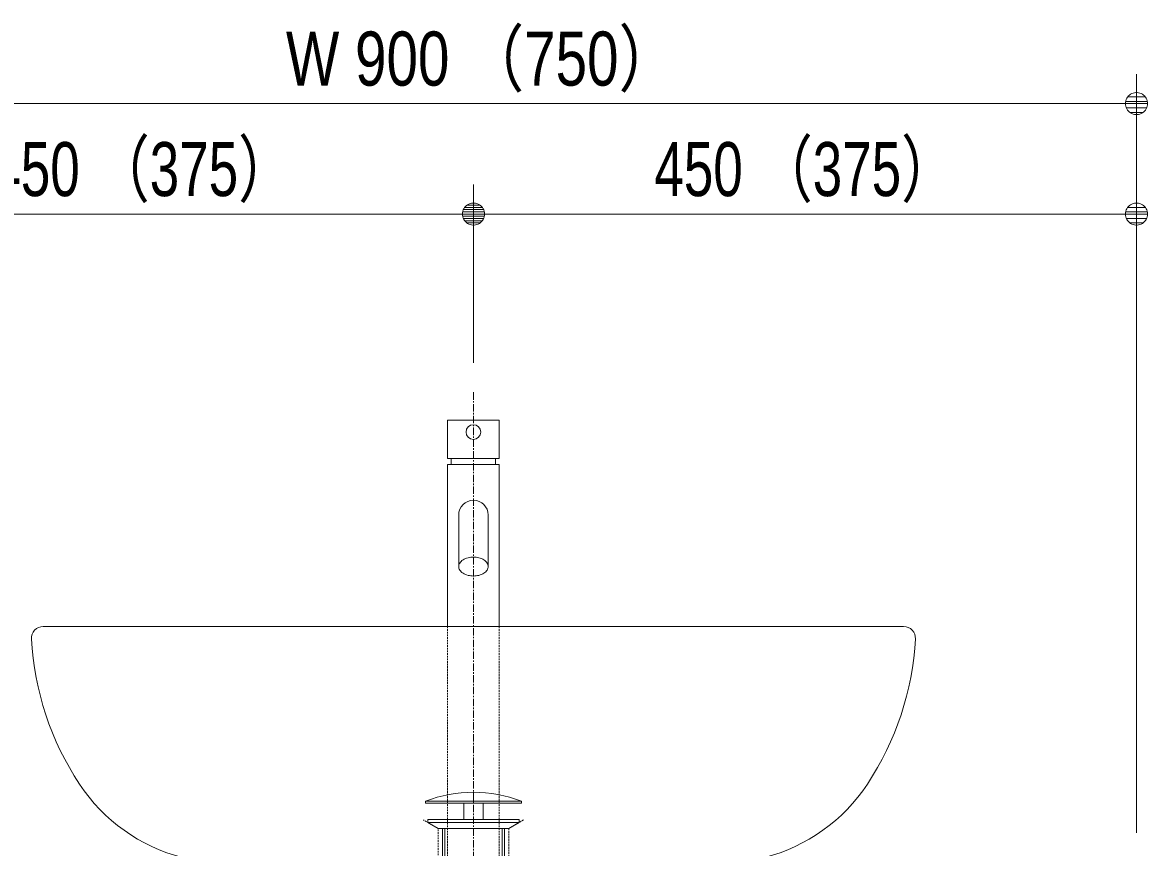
# Model space of a CAD drawing. Units: millimetres, scale not verified. Extents: x -6062 to 6062, y -3045 to 3045.
# Drawn here: x 181 to 945, y -1370 to -810 of the extents above; entities that cross this region are included whole.
import ezdxf
from ezdxf.enums import TextEntityAlignment as Align

# ---------------------------------------------------------------- set-up
doc = ezdxf.new("R2010")
doc.units = ezdxf.units.MM
doc.header["$LTSCALE"] = 20
doc.linetypes.add('CHAIN1', pattern=[8, 5, -1, 1, -1])
doc.linetypes.add('DASHED1', pattern=[1.8, 1.2, -0.6])
for name, color, linetype, lineweight in [('0-1_4給排水', 7, 'Continuous', 9), ('0-2_5ボウル・キャビネット', 7, 'Continuous', 9), ('0-3_2寸法-1', 7, 'Continuous', 9), ('0-4_0', 7, 'Continuous', 9)]:
    doc.layers.add(name, color=color, linetype=linetype, lineweight=lineweight)
doc.styles.add('ＭＳ Ｐゴシック', font='')
doc.styles.get('ＭＳ Ｐゴシック').set_extended_font_data('MS PGothic')

# ---------------------------------------------------------------- blocks, each defined once
blk = doc.blocks.new('グループ-5')
at = {"layer": '0-1_4給排水', "linetype": 'CHAIN1'}
blk.add_line((45500, -21220), (45500, -42300), dxfattribs=at)
at = {"layer": '0-1_4給排水'}
for p, q in [((45080.7, -27140), (45080.7, -27540)), ((45110.7, -27140), (45110.7, -27540)), ((45890.7, -27140), (45890.7, -27540)), ((45920.7, -27140), (45920.7, -27540))]:
    blk.add_line(p, q, dxfattribs=at)
for points in [[(44850.7, -26770), (46150.7, -26770), (46150.7, -26800), (44850.7, -26800)], [(45370.7, -26800), (45630.7, -26800), (45630.7, -27020), (45370.7, -27020)], [(44880.7, -27020), (46120.7, -27020), (46120.7, -27060), (44880.7, -27060)], [(45019.4, -27140), (44880.7, -27060), (46120.7, -27060), (45980.6, -27140)]]:
    blk.add_lwpolyline(points, close=True, dxfattribs=at)
blk.add_arc((45500.7, -28470.4), 1820.4, 69.08018, 110.91982, dxfattribs=at)
blk = doc.blocks.new('_Dot')
at = {"layer": '0-4_0'}
for p, q in [((-10, 0), (-20, 0)), ((9.78, 2), (-9.78, 2)), ((7.99, 6), (-7.99, 6)), ((9.16, -3.98), (-9.16, -3.98)), ((6, -7.98), (-6, -7.98))]:
    blk.add_line(p, q, dxfattribs=at)
for points in [[(10, 0), (9.92, 1.25), (9.69, 2.49), (9.3, 3.68), (8.76, 4.82), (8.09, 5.88), (7.29, 6.85), (6.37, 7.71), (5.36, 8.44), (4.26, 9.05), (3.09, 9.51), (1.87, 9.82), (0.63, 9.98), (-0.63, 9.98), (-1.87, 9.82), (-3.09, 9.51), (-4.26, 9.05), (-5.36, 8.44), (-6.37, 7.71), (-7.29, 6.85), (-8.09, 5.88), (-8.76, 4.82), (-9.3, 3.68), (-9.69, 2.49), (-9.92, 1.25), (-10, 0), (0, 0)], [(-10, 0), (-9.92, -1.25), (-9.69, -2.49), (-9.3, -3.68), (-8.76, -4.82), (-8.09, -5.88), (-7.29, -6.85), (-6.37, -7.71), (-5.36, -8.44), (-4.26, -9.05), (-3.09, -9.51), (-1.87, -9.82), (-0.63, -9.98), (0.63, -9.98), (1.87, -9.82), (3.09, -9.51), (4.26, -9.05), (5.36, -8.44), (6.37, -7.71), (7.29, -6.85), (8.09, -5.88), (8.76, -4.82), (9.3, -3.68), (9.69, -2.49), (9.92, -1.25), (10, 0), (0, 0)]]:
    blk.add_lwpolyline(points, close=True, dxfattribs=at)
blk = doc.blocks.new('グループ-17')
at = {"layer": '0-1_4給排水'}
for p, q in [((45200, -22120), (45200, -22200)), ((45800, -22120), (45800, -22200))]:
    blk.add_line(p, q, dxfattribs=at)
for points in [[(45150, -21600), (45150, -22120), (45850, -22120), (45850, -21600)], [(45150, -24400), (45850, -24400), (45850, -22200), (45150, -22200)]]:
    blk.add_lwpolyline(points, close=True, dxfattribs=at)
for points in [[(45300, -22885.7), (45300, -23585.7), (45300.8, -23597.3), (45303.3, -23609.1), (45307.7, -23621.1), (45314, -23633), (45322.3, -23644.8), (45332.6, -23656.1), (45344.7, -23666.8), (45358.6, -23676.6), (45373.9, -23685.5), (45390.6, -23693.3)], [(45390.6, -23693.3), (45408.1, -23699.9), (45426.4, -23705.3), (45445, -23709.3), (45463.6, -23712.1), (45482, -23713.8), (45500, -23714.3), (45518, -23713.8), (45536.4, -23712.1), (45555, -23709.3), (45573.6, -23705.3), (45591.9, -23699.9), (45609.4, -23693.3), (45626.1, -23685.5), (45641.4, -23676.6), (45655.3, -23666.8), (45667.4, -23656.1), (45677.7, -23644.8), (45686, -23633), (45692.3, -23621.1), (45696.7, -23609.1), (45699.2, -23597.3), (45700, -23585.7), (45700, -22885.7)], [(45700, -23585.7), (45699.2, -23574.2), (45696.7, -23562.3), (45692.3, -23550.3), (45686, -23538.4), (45677.7, -23526.7), (45667.4, -23515.4), (45655.3, -23504.7), (45641.4, -23494.8), (45626.1, -23485.9), (45609.4, -23478.1), (45591.9, -23471.5), (45573.6, -23466.2), (45555, -23462.1), (45536.4, -23459.3), (45518, -23457.7), (45500, -23457.2), (45482, -23457.7), (45463.6, -23459.3), (45445, -23462.1), (45426.4, -23466.2), (45408.1, -23471.5), (45390.6, -23478.1), (45373.9, -23485.9), (45358.6, -23494.8), (45344.7, -23504.7), (45332.6, -23515.4), (45322.3, -23526.7), (45314, -23538.4), (45307.7, -23550.3), (45303.3, -23562.3), (45300.8, -23574.2), (45300, -23585.7)]]:
    blk.add_lwpolyline(points, dxfattribs=at)
at = {"layer": '0-1_4給排水', "linetype": 'DASHED1'}
blk.add_lwpolyline([(45150, -27520), (45850, -27520), (45850, -24400), (45150, -24400)], close=True, dxfattribs=at)
at = {"layer": '0-1_4給排水'}
blk.add_circle((45500, -21760), 100, dxfattribs=at)
for start, end in [(90, 180), (0, 90)]:
    blk.add_arc((45500, -22885.7), 200, start, end, dxfattribs=at)
blk = doc.blocks.new('グループ-51')
at = {"layer": '0-2_5ボウル・キャビネット'}
blk.add_line((41610, -27540), (49390, -27540), dxfattribs=at)
for points in [[(49324.5, -24400), (51340, -24400), (39660, -24400)], [(41546.9, -27536.6), (41560, -27540), (41600, -27600), (49400, -27600), (49440, -27540), (49453.1, -27536.6)]]:
    blk.add_lwpolyline(points, dxfattribs=at)
at = {"layer": '0-2_5ボウル・キャビネット', "linetype": 'DASHED1'}
blk.add_lwpolyline([(46180, -27024.5), (45980, -27140), (45980, -27540), (45020, -27540), (45020, -27140), (44820, -27024.5)], dxfattribs=at)
at = {"layer": '0-2_5ボウル・キャビネット'}
for centre, radius, start, end in [((39660, -24560), 160, 90, 183.13543), ((51340, -24560), 160, 356.86457, 90), ((43456.8, -24352), 3962.5, 183.13543, 213.50947), ((47543.2, -24352), 3962.5, 326.49053, 356.86457), ((42154, -25214.6), 2400, 213.50947, 255.34627), ((48846, -25214.6), 2400, 284.65373, 326.49053)]:
    blk.add_arc(centre, radius, start, end, dxfattribs=at)
blk = doc.blocks.new('グループ-61')
at = {"layer": '0-1_4給排水'}
for p, q in [((45200, -22120), (45200, -22200)), ((45800, -22120), (45800, -22200))]:
    blk.add_line(p, q, dxfattribs=at)
for points in [[(45150, -21600), (45150, -22120), (45850, -22120), (45850, -21600)], [(45150, -24400), (45850, -24400), (45850, -22200), (45150, -22200)]]:
    blk.add_lwpolyline(points, close=True, dxfattribs=at)
for points in [[(45300, -22885.7), (45300, -23585.7), (45300.8, -23597.3), (45303.3, -23609.1), (45307.7, -23621.1), (45314, -23633), (45322.3, -23644.8), (45332.6, -23656.1), (45344.7, -23666.8), (45358.6, -23676.6), (45373.9, -23685.5), (45390.6, -23693.3)], [(45390.6, -23693.3), (45408.1, -23699.9), (45426.4, -23705.3), (45445, -23709.3), (45463.6, -23712.1), (45482, -23713.8), (45500, -23714.3), (45518, -23713.8), (45536.4, -23712.1), (45555, -23709.3), (45573.6, -23705.3), (45591.9, -23699.9), (45609.4, -23693.3), (45626.1, -23685.5), (45641.4, -23676.6), (45655.3, -23666.8), (45667.4, -23656.1), (45677.7, -23644.8), (45686, -23633), (45692.3, -23621.1), (45696.7, -23609.1), (45699.2, -23597.3), (45700, -23585.7), (45700, -22885.7)], [(45700, -23585.7), (45699.2, -23574.2), (45696.7, -23562.3), (45692.3, -23550.3), (45686, -23538.4), (45677.7, -23526.7), (45667.4, -23515.4), (45655.3, -23504.7), (45641.4, -23494.8), (45626.1, -23485.9), (45609.4, -23478.1), (45591.9, -23471.5), (45573.6, -23466.2), (45555, -23462.1), (45536.4, -23459.3), (45518, -23457.7), (45500, -23457.2), (45482, -23457.7), (45463.6, -23459.3), (45445, -23462.1), (45426.4, -23466.2), (45408.1, -23471.5), (45390.6, -23478.1), (45373.9, -23485.9), (45358.6, -23494.8), (45344.7, -23504.7), (45332.6, -23515.4), (45322.3, -23526.7), (45314, -23538.4), (45307.7, -23550.3), (45303.3, -23562.3), (45300.8, -23574.2), (45300, -23585.7)]]:
    blk.add_lwpolyline(points, dxfattribs=at)
at = {"layer": '0-1_4給排水', "linetype": 'DASHED1'}
for points in [[(45150, -27520), (45850, -27520), (45850, -24400), (45150, -24400)], [(45020, -27520), (45020, -27600), (45980, -27600), (45980, -27520)]]:
    blk.add_lwpolyline(points, close=True, dxfattribs=at)
at = {"layer": '0-1_4給排水'}
blk.add_circle((45500, -21760), 100, dxfattribs=at)
for start, end in [(90, 180), (0, 90)]:
    blk.add_arc((45500, -22885.7), 200, start, end, dxfattribs=at)

msp = doc.modelspace()

# ---------------------------------------------------------------- linework, layer by layer
at = {"layer": '0-3_2寸法-1'}
for p, q in [((937.5, -920), (937.5, -845)), ((922.49, -865), (52.51, -865)), ((487.5, -1041), (487.5, -920)), ((487.5, -1041), (487.5, -920)), ((937.5, -1360), (937.5, -920)), ((52.51, -940), (472.49, -940)), ((922.49, -940), (502.51, -940))]:
    msp.add_line(p, q, dxfattribs=at)

# ---------------------------------------------------------------- block references
at = {"layer": '0-1_4給排水', "xscale": 0.05, "yscale": 0.05}
for name in ['グループ-5', 'グループ-17', 'グループ-61']:
    msp.add_blockref(name, (-1787.5, 0), dxfattribs=at)
at = {"layer": '0-2_5ボウル・キャビネット', "xscale": 0.05, "yscale": 0.05}
msp.add_blockref('グループ-51', (-1787.5, 0), dxfattribs=at)
at = {"layer": '0-3_2寸法-1', "xscale": 0.7503418, "yscale": 0.7503418}
for p in [(937.5, -865), (487.5, -940), (937.5, -940)]:
    msp.add_blockref('_Dot', p, dxfattribs=at)
at = {"layer": '0-3_2寸法-1', "xscale": 0.7503418, "yscale": 0.7503418, "rotation": 180}
msp.add_blockref('_Dot', (487.5, -940), dxfattribs=at)

# ---------------------------------------------------------------- texts
at = {"layer": '0-3_2寸法-1', "style": 'ＭＳ Ｐゴシック'}
for s, height, width, p in [('W 900 （750）', 36.69, 0.8, (360.23, -863.81)), ('450 （375）', 36.66, 0.75, (160.29, -938.81)), ('450 （375）', 36.66, 0.75, (610.29, -938.81))]:
    msp.add_text(s, height=height, dxfattribs=dict(at, width=width)).set_placement(p, align=Align.BOTTOM_LEFT)

doc.saveas('drawing.dxf')
